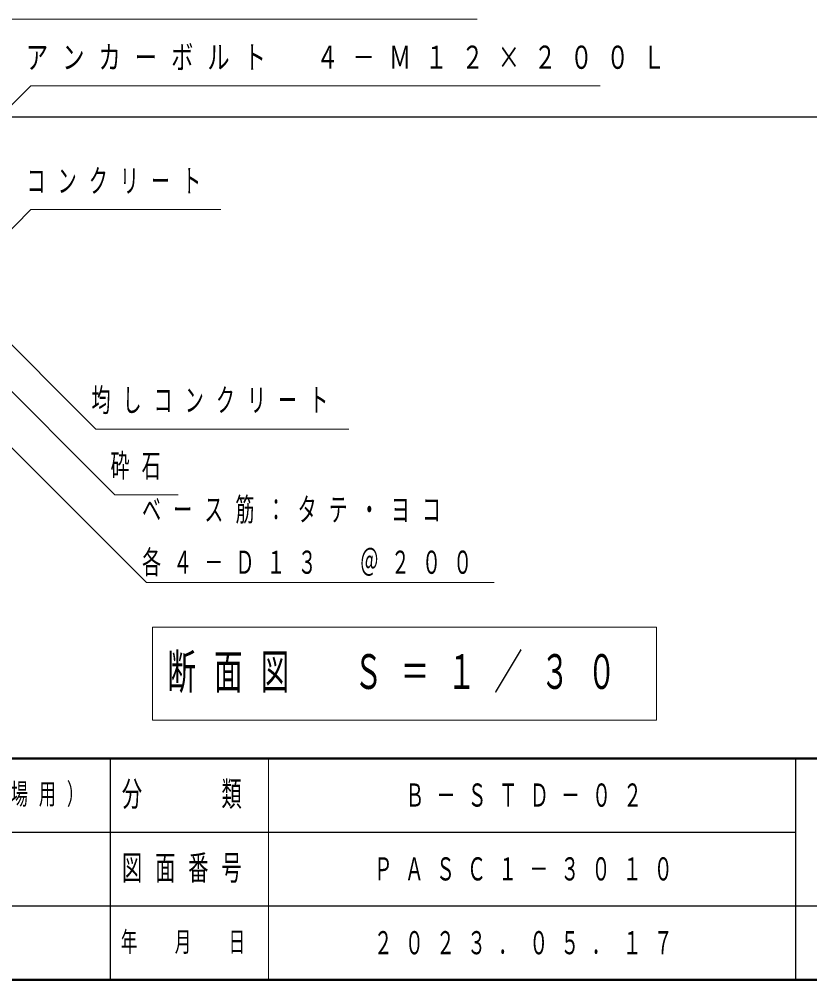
# Model space of a CAD drawing. Units: millimetres on the paper, with parts at other scales. Extents: x -385 to 0, y 0 to 267.
# Drawn here: x -143.6 to -68.6, y 0 to 91.1 of the extents above; entities that cross this region are included whole.
import ezdxf

# ---------------------------------------------------------------- set-up
doc = ezdxf.new("R2010")
doc.units = ezdxf.units.MM
doc.layers.add('LY_1', color=4, linetype='Continuous', lineweight=25)
doc.layers.add('LY_2', color=7, linetype='Continuous', lineweight=13)
doc.styles.add('ＭＳ ゴシック', font='')
doc.styles.get('ＭＳ ゴシック').set_extended_font_data('MS Gothic')

msp = doc.modelspace()

# ---------------------------------------------------------------- linework, layer by layer
at = {"layer": 'LY_1', "color": 7}
msp.add_line((-160.386, 81.856), (-53.773, 81.856), dxfattribs=at)
at = {"layer": 'LY_1', "color": 7, "lineweight": 13}
for p, q in [((-130.98, 33.436), (-130.98, 24.636)), ((-83.18, 33.436), (-130.98, 33.436)), ((-83.18, 24.636), (-83.18, 33.436)), ((-130.98, 24.636), (-83.18, 24.636))]:
    msp.add_line(p, q, dxfattribs=at)
for points in [[(-161.98, 74.323), (-145.181, 91.105), (-100.181, 91.105)], [(-158.746, 68.563), (-142.524, 84.785), (-88.524, 84.785)], [(-148.746, 66.763), (-142.524, 73.06), (-124.524, 73.06)], [(-160.192, 66.306), (-131.564, 37.679), (-98.564, 37.679)], [(-147.026, 62.873), (-136.365, 52.213), (-112.365, 52.213)], [(-147.08, 58.523), (-134.555, 45.999), (-128.555, 45.999)]]:
    msp.add_lwpolyline(points, dxfattribs=at)
at = {"layer": 'LY_2', "lineweight": 50}
for p, q in [((-385, 21), (0, 21)), ((-385, 0), (0, 0))]:
    msp.add_line(p, q, dxfattribs=at)
at = {"layer": 'LY_2', "color": 211, "lineweight": 25}
for p, q in [((-135, 21), (-135, 0)), ((-70, 21), (-70, 0)), ((-187.5, 14), (-70, 14)), ((-242.5, 7), (0, 7))]:
    msp.add_line(p, q, dxfattribs=at)
at = {"layer": 'LY_2'}
msp.add_line((-120, 21), (-120, 0), dxfattribs=at)

# ---------------------------------------------------------------- texts
at = {"layer": 'LY_1', "color": 7, "attachment_point": 4, "style": 'ＭＳ ゴシック'}
for s, insert, char_height in [('\\T1.64;\\W0.7;アンカーボルト\u3000４－Ｍ１２×２００Ｌ', (-142.994, 87.435), 2.199), ('\\T1.64;\\W0.6;コンクリート', (-142.941, 75.71), 2.199), ('\\T1.64;\\W0.6;均しコンクリート', (-136.782, 54.863), 2.199), ('\\T1.64;\\W0.6;砕石', (-134.972, 48.649), 2.199), ('\\T1.64;\\W0.6;ベース筋：タテ・ヨコ', (-131.981, 44.479), 2.199), ('\\T1.64;\\W0.6;各４－Ｄ１３\u3000＠２００', (-131.981, 39.479), 2.199), ('\\T1.64;\\W0.6;断面図\u3000Ｓ＝１／３０', (-129.58, 29.036), 3.299), ('\\T1.64;\\W0.6;ブラインドパーゴラ（砂場用）', (-173.65, 17.5), 1.979), ('\\T1.64;\\W0.6;Ｂ－ＳＴＤ－０２', (-107, 17.5), 2.199), ('\\T1.64;\\W0.6;ＰＡＳＣ１－３０１０', (-110, 10.5), 2.199), ('\\T1.64;\\W0.6;２０２３．０５．１７', (-110, 3.5), 2.199)]:
    msp.add_mtext(s, dxfattribs=dict(at, insert=insert, char_height=char_height))
at = {"layer": 'LY_2', "color": 4, "attachment_point": 4, "style": 'ＭＳ ゴシック'}
for s, insert, char_height in [('\\T1.64;\\W0.6;分\u3000\u3000類', (-133.9, 17.5), 2.346), ('\\T1.64;\\W0.6;図面番号', (-133.9, 10.5), 2.346), ('\\T1.64;\\W0.6;年\u3000月\u3000日', (-134, 3.5), 1.906)]:
    msp.add_mtext(s, dxfattribs=dict(at, insert=insert, char_height=char_height))

doc.saveas('drawing.dxf')
